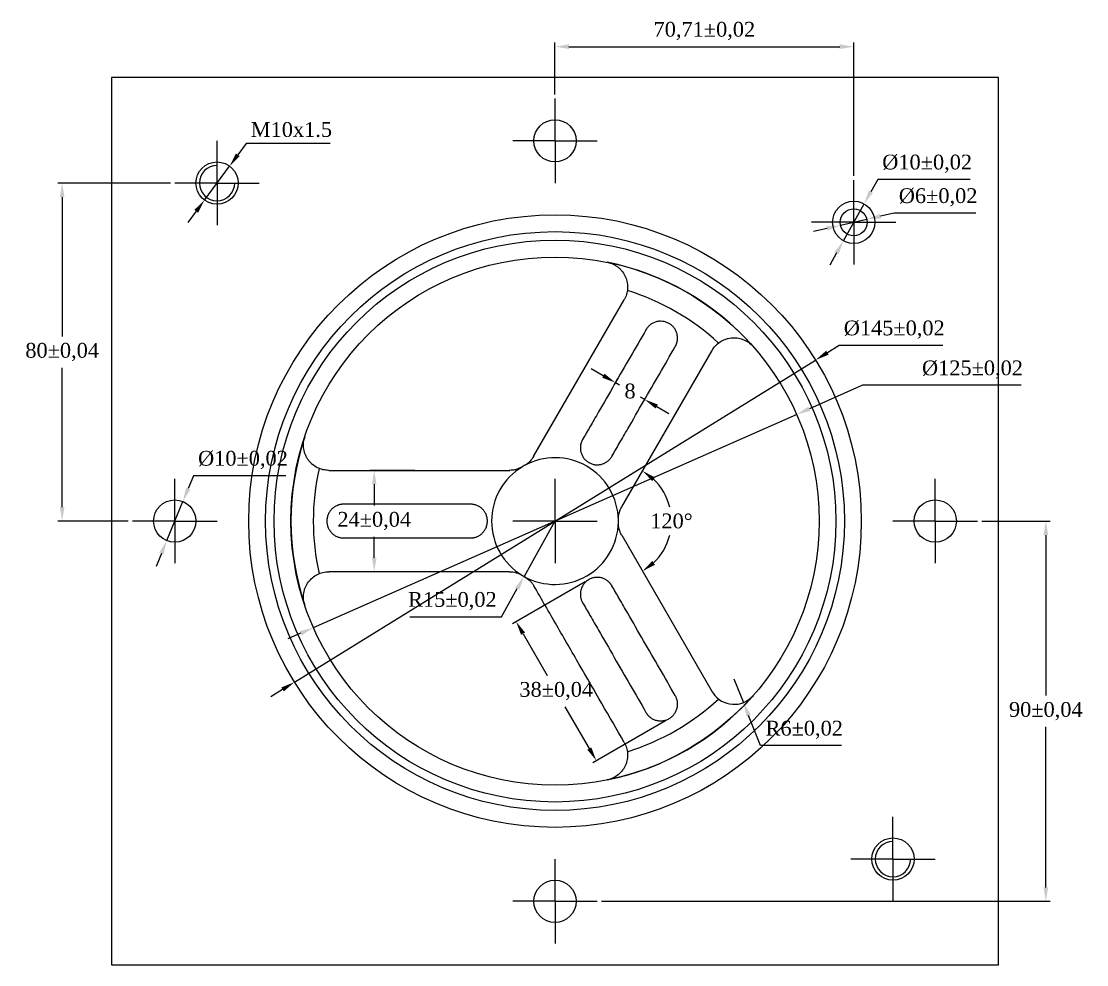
# Model space of a CAD drawing. Header units: millimetres. Extents: x -49 to 497, y -92 to 878.
# Drawn here: x 1.9 to 254, y 74.1 to 297.4 of the extents above; entities that cross this region are included whole.
import ezdxf

# ---------------------------------------------------------------- set-up
doc = ezdxf.new("R2010")
doc.units = ezdxf.units.MM
doc.header["$PDSIZE"] = -1
doc.linetypes.add('CENTERX2', pattern=[20.32, 12.7, -2.54, 2.54, -2.54])
doc.layers.add('DuongTam', color=1, linetype='Continuous')
doc.layers.add('FORMAT', color=7, linetype='Continuous')
doc.styles.get("Standard").update_dxf_attribs({"font": 'times.ttf'})
doc.dimstyles.new('ISO-25', dxfattribs={"dimtxt": 2.5, "dimasz": 2.5, "dimexe": 1.25, "dimexo": 0.625, "dimtad": 1, "dimtxsty": 'Standard', "dimcen": 2.5, "dimadec": 0, "dimazin": 0, "dimtfac": 1, "dimtmove": 0, "dimatfit": 3, "dimfxl": 1, "dimarcsym": 0})

# ---------------------------------------------------------------- blocks, each defined once
blk = doc.blocks.new('*D2')
at = {"color": 0, "lineweight": -2, "transparency": 16777216}
for p, q in [((42.61, 189.82), (41.35, 186.76)), ((64.51, 189.82), (42.61, 189.82)), ((36.28, 174.47), (40.09, 183.71)), ((35.02, 171.41), (33.76, 168.36))]:
    blk.add_line(p, q, dxfattribs=at)
at = {"color": 0, "transparency": 16777216}
for points in [[(40.84, 186.97), (41.86, 186.55), (40.09, 183.71)], [(34.51, 171.62), (35.53, 171.2), (36.28, 174.47)]]:
    blk.add_solid(points, dxfattribs=at)
at = {"layer": 'Defpoints', "color": 0, "transparency": 16777216}
for p in [(40.09, 183.71), (36.28, 174.47)]:
    blk.add_point(p, dxfattribs=at)
at = {"color": 0, "transparency": 16777216, "insert": (54.32, 193.54), "char_height": 3.5, "attachment_point": 5}
blk.add_mtext('%%C10{\\A1;%%P0,02}', dxfattribs=at)
blk = doc.blocks.new('*D3')
at = {"color": 0, "lineweight": -2, "transparency": 16777216}
for p, q in [((55.08, 268.42), (53.11, 265.77)), ((74.98, 268.42), (55.08, 268.42)), ((45.22, 255.06), (51.15, 263.11)), ((43.26, 252.41), (41.29, 249.75))]:
    blk.add_line(p, q, dxfattribs=at)
at = {"color": 0, "transparency": 16777216}
for points in [[(52.67, 266.09), (53.56, 265.44), (51.15, 263.11)], [(42.81, 252.73), (43.7, 252.08), (45.22, 255.06)]]:
    blk.add_solid(points, dxfattribs=at)
at = {"layer": 'Defpoints', "color": 0, "transparency": 16777216}
for p in [(51.15, 263.11), (45.22, 255.06)]:
    blk.add_point(p, dxfattribs=at)
at = {"color": 0, "transparency": 16777216, "insert": (65.79, 271.73), "char_height": 3.5, "attachment_point": 5}
blk.add_mtext('M10x1.5', dxfattribs=at)
blk = doc.blocks.new('*D4')
at = {"color": 0, "lineweight": -2, "transparency": 16777216}
for p, q in [((204.56, 259.93), (202.95, 257.05)), ((226.46, 259.93), (204.56, 259.93)), ((196.46, 245.43), (201.34, 254.16)), ((194.84, 242.55), (193.23, 239.67))]:
    blk.add_line(p, q, dxfattribs=at)
at = {"color": 0, "transparency": 16777216}
for points in [[(202.47, 257.31), (203.43, 256.78), (201.34, 254.16)], [(194.36, 242.82), (195.33, 242.28), (196.46, 245.43)]]:
    blk.add_solid(points, dxfattribs=at)
at = {"layer": 'Defpoints', "color": 0, "transparency": 16777216}
for p in [(201.34, 254.16), (196.46, 245.43)]:
    blk.add_point(p, dxfattribs=at)
at = {"color": 0, "transparency": 16777216, "insert": (216.27, 263.65), "char_height": 3.5, "attachment_point": 5}
blk.add_mtext('%%C10{\\A1;%%P0,02}', dxfattribs=at)
blk = doc.blocks.new('*D5')
at = {"color": 0, "lineweight": -2, "transparency": 16777216}
for p, q in [((195.79, 249.09), (202.01, 250.51)), ((208.44, 251.98), (205.23, 251.24)), ((227.77, 251.98), (208.44, 251.98)), ((192.57, 248.35), (189.35, 247.62))]:
    blk.add_line(p, q, dxfattribs=at)
at = {"color": 0, "transparency": 16777216}
for points in [[(205.1, 251.78), (205.35, 250.71), (202.01, 250.51)], [(192.44, 248.89), (192.69, 247.82), (195.79, 249.09)]]:
    blk.add_solid(points, dxfattribs=at)
at = {"layer": 'Defpoints', "color": 0, "transparency": 16777216}
for p in [(202.01, 250.51), (195.79, 249.09)]:
    blk.add_point(p, dxfattribs=at)
at = {"color": 0, "transparency": 16777216, "insert": (218.87, 255.7), "char_height": 3.5, "attachment_point": 5}
blk.add_mtext('%%C6{\\A1;%%P0,02}', dxfattribs=at)
blk = doc.blocks.new('*D6')
at = {"color": 0, "lineweight": -2, "transparency": 16777216}
for p, q in [((128.18, 179.09), (120.86, 166)), ((115.51, 156.43), (119.25, 163.11)), ((93.8, 156.43), (115.51, 156.43))]:
    blk.add_line(p, q, dxfattribs=at)
blk.add_arc((128.18, 179.09), 15, 236.9664, 241.0027, dxfattribs=at)
at = {"color": 0, "transparency": 16777216}
blk.add_solid([(118.77, 163.38), (119.73, 162.85), (120.86, 166)], dxfattribs=at)
at = {"layer": 'Defpoints', "color": 0, "transparency": 16777216}
for p in [(128.18, 179.09), (120.86, 166)]:
    blk.add_point(p, dxfattribs=at)
at = {"color": 0, "transparency": 16777216, "insert": (103.89, 160.13), "char_height": 3.5, "attachment_point": 5}
blk.add_mtext('R15{\\A1;%%P0,02}', dxfattribs=at)
blk = doc.blocks.new('*D7')
at = {"color": 0, "lineweight": -2, "transparency": 16777216}
for p, q in [((139.62, 213.5), (136.76, 215.15)), ((142.48, 211.85), (143.43, 211.3)), ((142.72, 212.27), (142.98, 212.71)), ((149.41, 207.85), (148.45, 208.4)), ((149.65, 208.27), (149.91, 208.71)), ((152.27, 206.2), (155.13, 204.55))]:
    blk.add_line(p, q, dxfattribs=at)
at = {"color": 0, "transparency": 16777216}
for points in [[(139.9, 213.98), (139.35, 213.02), (142.48, 211.85)], [(152.54, 206.67), (151.99, 205.72), (149.41, 207.85)]]:
    blk.add_solid(points, dxfattribs=at)
at = {"layer": 'Defpoints', "color": 0, "transparency": 16777216}
for p in [(142.22, 211.4), (149.15, 207.4), (149.41, 207.85)]:
    blk.add_point(p, dxfattribs=at)
at = {"color": 0, "transparency": 16777216, "insert": (145.94, 209.85), "char_height": 3.5, "attachment_point": 5}
blk.add_mtext('8', dxfattribs=at)
blk = doc.blocks.new('*D8')
at = {"color": 0, "lineweight": -2, "transparency": 16777216}
for p, q in [((135.32, 164.73), (118.1, 154.79)), ((120.62, 152.43), (126.33, 142.54)), ((136.32, 125.24), (130.61, 135.13)), ((154.32, 131.82), (137.1, 121.88))]:
    blk.add_line(p, q, dxfattribs=at)
at = {"color": 0, "transparency": 16777216}
for points in [[(121.1, 152.71), (120.14, 152.16), (118.97, 155.29)], [(136.79, 125.52), (135.84, 124.97), (137.97, 122.38)]]:
    blk.add_solid(points, dxfattribs=at)
at = {"layer": 'Defpoints', "color": 0, "transparency": 16777216}
for p in [(136.18, 165.23), (155.18, 132.32), (137.97, 122.38)]:
    blk.add_point(p, dxfattribs=at)
at = {"color": 0, "transparency": 16777216, "insert": (128.47, 138.84), "char_height": 3.5, "attachment_point": 5}
blk.add_mtext('38{\\A1;%%P0,04}', dxfattribs=at)
blk = doc.blocks.new('*D9')
at = {"color": 0, "lineweight": -2, "transparency": 16777216}
for p, q in [((200.99, 211.22), (188.39, 205.65)), ((238.49, 211.22), (200.99, 211.22)), ((71, 153.86), (185.36, 204.32)), ((67.98, 152.52), (64.96, 151.19))]:
    blk.add_line(p, q, dxfattribs=at)
at = {"color": 0, "transparency": 16777216}
for points in [[(188.16, 206.16), (188.61, 205.15), (185.36, 204.32)], [(67.76, 153.03), (68.21, 152.02), (71, 153.86)]]:
    blk.add_solid(points, dxfattribs=at)
at = {"layer": 'Defpoints', "color": 0, "transparency": 16777216}
for p in [(185.36, 204.32), (71, 153.86)]:
    blk.add_point(p, dxfattribs=at)
at = {"color": 0, "transparency": 16777216, "insert": (227, 214.94), "char_height": 3.5, "attachment_point": 5}
blk.add_mtext('%%C125{\\A1;%%P0,02}', dxfattribs=at)
blk = doc.blocks.new('*D10')
at = {"color": 0, "lineweight": -2, "transparency": 16777216}
for p, q in [((195.48, 220.67), (192.67, 218.94)), ((219.97, 220.67), (195.48, 220.67)), ((66.51, 140.97), (189.86, 217.2)), ((63.7, 139.24), (60.89, 137.5))]:
    blk.add_line(p, q, dxfattribs=at)
at = {"color": 0, "transparency": 16777216}
for points in [[(192.38, 219.41), (192.96, 218.47), (189.86, 217.2)], [(63.41, 139.71), (63.99, 138.77), (66.51, 140.97)]]:
    blk.add_solid(points, dxfattribs=at)
at = {"layer": 'Defpoints', "color": 0, "transparency": 16777216}
for p in [(189.86, 217.2), (66.51, 140.97)]:
    blk.add_point(p, dxfattribs=at)
at = {"color": 0, "transparency": 16777216, "insert": (208.48, 224.39), "char_height": 3.5, "attachment_point": 5}
blk.add_mtext('%%C145{\\A1;%%P0,02}', dxfattribs=at)
blk = doc.blocks.new('*D11')
at = {"color": 0, "lineweight": -2, "transparency": 16777216}
for p, q in [((95, 191.09), (84.39, 191.09)), ((85.39, 187.79), (85.39, 182.79)), ((85.39, 170.39), (85.39, 175.38)), ((95, 167.09), (84.39, 167.09))]:
    blk.add_line(p, q, dxfattribs=at)
at = {"color": 0, "transparency": 16777216}
for points in [[(84.84, 187.79), (85.94, 187.79), (85.39, 191.09)], [(84.84, 170.39), (85.94, 170.39), (85.39, 167.09)]]:
    blk.add_solid(points, dxfattribs=at)
at = {"layer": 'Defpoints', "color": 0, "transparency": 16777216}
for p in [(85.39, 191.09), (96, 191.09), (96, 167.09)]:
    blk.add_point(p, dxfattribs=at)
at = {"color": 0, "transparency": 16777216, "insert": (85.39, 179.09), "char_height": 3.5, "attachment_point": 5}
blk.add_mtext('24{\\A1;%%P0,04}', dxfattribs=at)
blk = doc.blocks.new('*D17')
at = {"color": 0, "lineweight": -2, "transparency": 16777216}
for p, q in [((170.55, 141.71), (172.78, 136.14)), ((176.85, 125.96), (174.01, 133.07)), ((195.99, 125.96), (176.85, 125.96))]:
    blk.add_line(p, q, dxfattribs=at)
at = {"color": 0, "transparency": 16777216}
blk.add_solid([(174.52, 133.28), (173.5, 132.87), (172.78, 136.14)], dxfattribs=at)
at = {"layer": 'Defpoints', "color": 0, "transparency": 16777216}
for p in [(170.55, 141.71), (172.78, 136.14)]:
    blk.add_point(p, dxfattribs=at)
at = {"color": 0, "transparency": 16777216, "insert": (187.18, 129.66), "char_height": 3.5, "attachment_point": 5}
blk.add_mtext('R6{\\A1;%%P0,02}', dxfattribs=at)
blk = doc.blocks.new('*D21')
at = {"color": 0, "lineweight": -2, "transparency": 16777216}
for p, q in [((128.18, 280.09), (128.18, 292.37)), ((131.49, 291.37), (195.59, 291.37)), ((198.9, 260.8), (198.9, 292.37))]:
    blk.add_line(p, q, dxfattribs=at)
at = {"color": 0, "transparency": 16777216}
for points in [[(131.49, 291.93), (131.49, 290.82), (128.18, 291.37)], [(195.59, 291.93), (195.59, 290.82), (198.9, 291.37)]]:
    blk.add_solid(points, dxfattribs=at)
at = {"layer": 'Defpoints', "color": 0, "transparency": 16777216}
for p in [(198.9, 291.37), (128.18, 279.09), (198.9, 259.8)]:
    blk.add_point(p, dxfattribs=at)
at = {"color": 0, "transparency": 16777216, "insert": (163.54, 295.08), "char_height": 3.5, "attachment_point": 5}
blk.add_mtext('70,71{\\A1;%%P0,02} ', dxfattribs=at)
blk = doc.blocks.new('*D22')
at = {"color": 0, "lineweight": -2, "transparency": 16777216}
for p, q in [((229.18, 179.09), (245.36, 179.09)), ((244.36, 175.79), (244.36, 137.79)), ((244.36, 92.39), (244.36, 130.38)), ((139.18, 89.09), (245.36, 89.09))]:
    blk.add_line(p, q, dxfattribs=at)
at = {"color": 0, "transparency": 16777216}
for points in [[(243.81, 175.79), (244.91, 175.79), (244.36, 179.09)], [(243.81, 92.39), (244.91, 92.39), (244.36, 89.09)]]:
    blk.add_solid(points, dxfattribs=at)
at = {"layer": 'Defpoints', "color": 0, "transparency": 16777216}
for p in [(228.18, 179.09), (138.18, 89.09), (244.36, 89.09)]:
    blk.add_point(p, dxfattribs=at)
at = {"color": 0, "transparency": 16777216, "insert": (244.36, 134.09), "char_height": 3.5, "attachment_point": 5}
blk.add_mtext('90{\\A1;%%P0,04}', dxfattribs=at)
blk = doc.blocks.new('*D23')
at = {"color": 0, "lineweight": -2, "transparency": 16777216}
for p, q in [((37.18, 259.09), (10.53, 259.09)), ((11.53, 255.79), (11.53, 222.79)), ((11.53, 182.39), (11.53, 215.38)), ((27.18, 179.09), (10.53, 179.09))]:
    blk.add_line(p, q, dxfattribs=at)
at = {"color": 0, "transparency": 16777216}
for points in [[(10.98, 255.79), (12.08, 255.79), (11.53, 259.09)], [(10.98, 182.39), (12.08, 182.39), (11.53, 179.09)]]:
    blk.add_solid(points, dxfattribs=at)
at = {"layer": 'Defpoints', "color": 0, "transparency": 16777216}
for p in [(38.18, 259.09), (11.53, 179.09), (28.18, 179.09)]:
    blk.add_point(p, dxfattribs=at)
at = {"color": 0, "transparency": 16777216, "insert": (11.53, 219.09), "char_height": 3.5, "attachment_point": 5}
blk.add_mtext('80{\\A1;%%P0,04}', dxfattribs=at)
blk = doc.blocks.new('*D24')
at = {"color": 0, "lineweight": -2, "transparency": 16777216}
for start, end in [(13.9484, 46.1649), (313.8351, 346.0516)]:
    blk.add_arc((142.04, 179.09), 13.71, start, end, dxfattribs=at)
at = {"color": 0, "transparency": 16777216}
for points in [[(151.2, 188.54), (151.87, 189.42), (148.9, 190.96)], [(151.87, 168.76), (151.2, 169.64), (148.9, 167.22)]]:
    blk.add_solid(points, dxfattribs=at)
at = {"layer": 'Defpoints', "color": 0, "transparency": 16777216}
for p in [(165.36, 219.47), (143.99, 182.46), (143.99, 175.72), (154.92, 174.4), (165.36, 138.71)]:
    blk.add_point(p, dxfattribs=at)
at = {"color": 0, "transparency": 16777216, "insert": (155.75, 179.09), "char_height": 3.5, "attachment_point": 5}
blk.add_mtext('120%%D', dxfattribs=at)

msp = doc.modelspace()

# ---------------------------------------------------------------- linework, layer by layer
at = {"color": 7, "linetype": 'Continuous', "lineweight": 25}
for p, q in [((23.185, 284.088), (23.185, 74.088)), ((233.185, 284.088), (23.185, 284.088)), ((233.185, 74.088), (233.185, 284.088)), ((23.185, 74.088), (233.185, 74.088))]:
    msp.add_line(p, q, dxfattribs=at)
for p, q in [((123.15, 194.56), (144.571, 231.469)), ((143.986, 182.456), (165.355, 219.469)), ((74.629, 191.088), (117.524, 191.088)), ((143.986, 175.721), (165.355, 138.707)), ((165.355, 138.707), (165.591, 138.331))]:
    msp.add_line(p, q)
for centre, radius in [((128.185, 269.088), 5), ((48.185, 259.088), 5), ((198.896, 249.799), 5), ((198.896, 249.799), 3.19), ((128.185, 179.088), 72.5), ((128.185, 179.088), 68.5), ((128.185, 179.088), 66.5), ((38.185, 179.088), 5), ((218.185, 179.088), 5), ((208.185, 99.088), 5), ((128.185, 89.088), 5)]:
    msp.add_circle(centre, radius, dxfattribs=at)
msp.add_circle((128.185, 179.088), 62.5)
for radius, start, end in [(62.5, 41.42268, 78.57732), (57.223, 47.4273, 72.5727), (62.5, 161.42268, 198.57732), (15, 121.00272, 238.99728), (15, 1.00272, 118.99728), (57.223, 167.4273, 192.5727), (15, 241.00272, 358.99728), (62.5, 281.42268, 318.57732), (57.223, 287.4273, 312.5727)]:
    msp.add_arc((128.185, 179.088), radius, start, end, dxfattribs=at)
msp.add_arc((170.551, 141.707), 6, 214.24555, 318.57598)
for points, knots in [([(140.563, 240.35), (141.046, 240.253), (141.506, 240.099), (142.165, 239.786), (142.38, 239.667), (142.792, 239.407), (142.987, 239.265), (143.359, 238.961), (143.536, 238.798), (143.87, 238.45), (144.027, 238.265), (144.457, 237.693), (144.695, 237.283), (145.072, 236.41), (145.205, 235.96), (145.365, 235.042), (145.391, 234.569), (145.336, 233.647), (145.255, 233.191), (144.988, 232.299), (144.804, 231.874), (144.571, 231.469)], [0, 0, 0, 0, 0.125, 0.125, 0.1875, 0.1875, 0.25, 0.25, 0.3125, 0.3125, 0.375, 0.375, 0.5, 0.5, 0.625, 0.625, 0.75, 0.75, 0.875, 0.875, 1, 1, 1, 1]), ([(156.649, 220.389), (156.68, 220.445), (156.742, 220.556), (156.826, 220.728), (156.901, 220.903), (156.967, 221.082), (157.026, 221.264), (157.075, 221.45), (157.116, 221.64), (157.179, 222.021), (157.206, 222.606), (157.085, 223.384), (156.816, 224.132), (156.398, 224.816), (155.851, 225.409), (155.193, 225.879), (154.456, 226.212), (153.67, 226.386), (152.87, 226.405), (152.09, 226.263), (151.359, 225.978), (150.812, 225.627), (150.422, 225.291), (150.157, 225.013), (149.92, 224.714), (149.787, 224.498), (149.721, 224.389)], [0, 0, 0, 0, 0.015665, 0.0312657, 0.0468339, 0.0624018, 0.0780028, 0.0936703, 0.1094381, 0.1253397, 0.1879563, 0.250449, 0.313233, 0.3755694, 0.4381391, 0.5004746, 0.5627579, 0.6252779, 0.687454, 0.7500752, 0.8124368, 0.8749202, 0.9065232, 0.937727, 0.968799, 1, 1, 1, 1]), ([(149.721, 224.389), (148.471, 222.225), (145.973, 217.897), (142.223, 211.404), (139.051, 205.908), (136.549, 201.577), (135.299, 199.41), (134.721, 198.409)], [0, 0, 0, 0, 0.2500002, 0.5000005, 0.7500009, 0.8845329, 1, 1, 1, 1]), ([(165.355, 219.469), (165.589, 219.874), (165.865, 220.244), (166.496, 220.915), (166.856, 221.219), (167.628, 221.729), (168.041, 221.939), (168.703, 222.182), (168.929, 222.25), (169.384, 222.359), (169.615, 222.4), (170.082, 222.455), (170.318, 222.469), (170.796, 222.469), (171.036, 222.454), (171.745, 222.368), (172.21, 222.256), (173.122, 221.912), (173.552, 221.687), (174.352, 221.137), (174.724, 220.808), (175.051, 220.439)], [0, 0, 0, 0, 0.125, 0.125, 0.25, 0.25, 0.375, 0.375, 0.4375, 0.4375, 0.5, 0.5, 0.5625, 0.5625, 0.625, 0.625, 0.75, 0.75, 0.875, 0.875, 1, 1, 1, 1]), ([(141.649, 194.409), (142.227, 195.409), (143.479, 197.576), (145.979, 201.909), (149.152, 207.403), (152.901, 213.897), (155.4, 218.225), (156.649, 220.389)], [0, 0, 0, 0, 0.1154644, 0.2499928, 0.4999922, 0.7499951, 1, 1, 1, 1]), ([(74.629, 191.088), (74.161, 191.088), (73.703, 191.142), (72.806, 191.353), (72.363, 191.513), (71.536, 191.926), (71.147, 192.179), (70.606, 192.631), (70.434, 192.792), (70.111, 193.132), (69.961, 193.311), (69.68, 193.688), (69.549, 193.886), (69.311, 194.3), (69.203, 194.515), (68.923, 195.173), (68.788, 195.631), (68.63, 196.592), (68.609, 197.078), (68.686, 198.045), (68.784, 198.532), (68.942, 199)], [0, 0, 0, 0, 0.125, 0.125, 0.25, 0.25, 0.375, 0.375, 0.4375, 0.4375, 0.5, 0.5, 0.5625, 0.5625, 0.625, 0.625, 0.75, 0.75, 0.875, 0.875, 1, 1, 1, 1]), ([(134.721, 198.409), (134.688, 198.35), (134.623, 198.234), (134.538, 198.056), (134.462, 197.877), (134.395, 197.696), (134.339, 197.514), (134.291, 197.331), (134.252, 197.147), (134.19, 196.765), (134.165, 196.185), (134.285, 195.413), (134.552, 194.674), (134.966, 193.989), (135.516, 193.393), (136.178, 192.917), (136.921, 192.585), (137.711, 192.41), (138.509, 192.396), (139.279, 192.536), (140.005, 192.817), (140.547, 193.163), (140.936, 193.496), (141.2, 193.77), (141.443, 194.073), (141.58, 194.296), (141.649, 194.409)], [0, 0, 0, 0, 0.0163186, 0.0323827, 0.0482273, 0.0638869, 0.079395, 0.0947842, 0.1100862, 0.125331, 0.1891952, 0.2504507, 0.3129912, 0.3756556, 0.4380412, 0.5005724, 0.5631341, 0.6253174, 0.6879153, 0.7500766, 0.8112086, 0.8749397, 0.9054226, 0.9362544, 0.9676901, 1, 1, 1, 1]), ([(123.15, 194.56), (122.933, 193.991), (122.607, 193.568), (122.028, 192.996), (121.82, 192.817), (121.383, 192.49), (121.154, 192.341), (120.913, 192.208)], [0, 0, 0, 0, 0.5, 0.5, 0.75, 0.75, 1, 1, 1, 1]), ([(120.459, 191.945), (119.987, 191.662), (119.489, 191.449), (118.705, 191.233), (118.437, 191.178), (117.904, 191.106), (117.636, 191.088), (117.368, 191.088)], [0, 0, 0, 0, 0.5, 0.5, 0.75, 0.75, 1, 1, 1, 1]), ([(78.185, 183.088), (78.121, 183.087), (77.994, 183.086), (77.804, 183.072), (77.614, 183.049), (77.426, 183.018), (77.239, 182.977), (77.054, 182.927), (76.869, 182.867), (76.507, 182.731), (75.986, 182.462), (75.373, 181.968), (74.86, 181.362), (74.477, 180.657), (74.237, 179.888), (74.159, 179.082), (74.239, 178.278), (74.481, 177.51), (74.865, 176.808), (75.378, 176.204), (75.99, 175.712), (76.568, 175.414), (77.053, 175.245), (77.427, 175.154), (77.804, 175.098), (78.058, 175.091), (78.185, 175.088)], [0, 0, 0, 0, 0.015665, 0.03126572, 0.04683382, 0.06240179, 0.07800276, 0.09367026, 0.10943799, 0.12533963, 0.18795627, 0.25044906, 0.31323298, 0.37556932, 0.43813891, 0.50047436, 0.56275771, 0.62527774, 0.68745389, 0.75007506, 0.81243674, 0.87492015, 0.90652311, 0.93772698, 0.96879901, 1, 1, 1, 1]), ([(108.185, 183.088), (107.029, 183.088), (104.527, 183.089), (99.525, 183.088), (93.18, 183.088), (85.682, 183.088), (80.684, 183.088), (78.185, 183.088)], [0, 0, 0, 0, 0.1154643, 0.2499926, 0.499992, 0.749995, 1, 1, 1, 1]), ([(108.185, 175.088), (108.252, 175.089), (108.385, 175.091), (108.582, 175.106), (108.775, 175.13), (108.965, 175.163), (109.151, 175.204), (109.333, 175.255), (109.512, 175.313), (109.874, 175.45), (110.389, 175.719), (110.997, 176.209), (111.504, 176.809), (111.89, 177.511), (112.131, 178.284), (112.213, 179.096), (112.128, 179.906), (111.885, 180.677), (111.498, 181.375), (110.992, 181.972), (110.385, 182.46), (109.815, 182.756), (109.331, 182.927), (108.962, 183.018), (108.579, 183.077), (108.317, 183.084), (108.185, 183.088)], [0, 0, 0, 0, 0.0163186, 0.0323827, 0.0482273, 0.0638868, 0.0793949, 0.0947841, 0.1100861, 0.1253309, 0.1891951, 0.2504507, 0.312991, 0.3756555, 0.4380411, 0.5005722, 0.563134, 0.6253172, 0.6879152, 0.7500765, 0.8112085, 0.8749396, 0.9054225, 0.9362543, 0.96769, 1, 1, 1, 1]), ([(143.183, 179.351), (143.173, 179.901), (143.238, 180.438), (143.442, 181.226), (143.529, 181.485), (143.733, 181.983), (143.852, 182.223), (143.986, 182.456)], [0, 0, 0, 0, 0.5, 0.5, 0.75, 0.75, 1, 1, 1, 1]), ([(143.986, 175.721), (143.717, 176.185), (143.514, 176.679), (143.308, 177.466), (143.257, 177.736), (143.192, 178.278), (143.178, 178.55), (143.183, 178.826)], [0, 0, 0, 0, 0.5, 0.5, 0.75, 0.75, 1, 1, 1, 1]), ([(78.185, 175.088), (80.684, 175.088), (85.682, 175.088), (93.18, 175.088), (99.525, 175.089), (104.527, 175.087), (107.029, 175.088), (108.185, 175.088)], [0, 0, 0, 0, 0.2499998, 0.4999995, 0.7499994, 0.8845322, 1, 1, 1, 1]), ([(68.942, 159.177), (68.785, 159.644), (68.688, 160.119), (68.629, 160.846), (68.624, 161.092), (68.644, 161.578), (68.669, 161.819), (68.746, 162.293), (68.799, 162.527), (68.933, 162.99), (69.015, 163.219), (69.296, 163.878), (69.531, 164.288), (70.1, 165.052), (70.423, 165.392), (71.138, 165.99), (71.534, 166.249), (72.36, 166.662), (72.795, 166.82), (73.701, 167.034), (74.161, 167.088), (74.629, 167.088)], [0, 0, 0, 0, 0.125, 0.125, 0.1875, 0.1875, 0.25, 0.25, 0.3125, 0.3125, 0.375, 0.375, 0.5, 0.5, 0.625, 0.625, 0.75, 0.75, 0.875, 0.875, 1, 1, 1, 1]), ([(117.368, 167.088), (115.55, 167.088), (113.745, 167.088), (110.15, 167.088), (108.36, 167.088), (103.002, 167.088), (99.445, 167.088), (88.788, 167.088), (81.708, 167.088), (74.629, 167.088)], [0, 0, 0, 0, 0.125, 0.125, 0.25, 0.25, 0.5, 0.5, 1, 1, 1, 1]), ([(117.368, 167.088), (117.905, 167.088), (118.434, 167.018), (119.219, 166.802), (119.478, 166.711), (119.98, 166.497), (120.223, 166.373), (120.459, 166.231)], [0, 0, 0, 0, 0.5, 0.5, 0.75, 0.75, 1, 1, 1, 1]), ([(120.913, 165.968), (121.395, 165.702), (121.828, 165.377), (122.408, 164.806), (122.589, 164.601), (122.918, 164.176), (123.067, 163.953), (123.201, 163.721)], [0, 0, 0, 0, 0.5, 0.5, 0.75, 0.75, 1, 1, 1, 1]), ([(141.649, 163.768), (141.615, 163.825), (141.547, 163.939), (141.435, 164.102), (141.318, 164.258), (141.195, 164.406), (141.066, 164.546), (140.931, 164.679), (140.791, 164.804), (140.491, 165.049), (140.001, 165.361), (139.272, 165.643), (138.499, 165.782), (137.699, 165.765), (136.908, 165.587), (136.165, 165.252), (135.505, 164.774), (134.959, 164.177), (134.548, 163.494), (134.284, 162.757), (134.165, 161.987), (134.193, 161.345), (134.287, 160.841), (134.393, 160.476), (134.533, 160.114), (134.658, 159.884), (134.721, 159.768)], [0, 0, 0, 0, 0.0163186, 0.0323827, 0.0482273, 0.0638868, 0.0793949, 0.0947841, 0.1100861, 0.1253309, 0.1891951, 0.2504507, 0.312991, 0.3756555, 0.4380411, 0.5005723, 0.563134, 0.6253172, 0.6879152, 0.7500765, 0.8112085, 0.8749396, 0.9054225, 0.9362543, 0.96769, 1, 1, 1, 1]), ([(144.571, 126.707), (141.032, 132.837), (137.491, 138.97), (132.163, 148.198), (130.384, 151.279), (127.705, 155.919), (126.81, 157.469), (125.013, 160.582), (124.11, 162.146), (123.201, 163.721)], [0, 0, 0, 0, 0.5, 0.5, 0.75, 0.75, 0.875, 0.875, 1, 1, 1, 1]), ([(156.649, 137.787), (155.4, 139.951), (152.901, 144.279), (149.152, 150.773), (145.979, 156.267), (143.479, 160.6), (142.227, 162.767), (141.649, 163.768)], [0, 0, 0, 0, 0.2500002, 0.5000005, 0.7500009, 0.8845329, 1, 1, 1, 1]), ([(134.721, 159.768), (135.298, 158.767), (136.549, 156.599), (139.051, 152.268), (142.223, 146.773), (145.973, 140.279), (148.471, 135.951), (149.721, 133.787)], [0, 0, 0, 0, 0.1154644, 0.2499928, 0.4999922, 0.7499951, 1, 1, 1, 1]), ([(149.721, 133.787), (149.753, 133.732), (149.819, 133.623), (149.926, 133.465), (150.04, 133.312), (150.161, 133.165), (150.29, 133.023), (150.426, 132.888), (150.57, 132.758), (150.869, 132.512), (151.363, 132.196), (152.097, 131.912), (152.878, 131.771), (153.68, 131.791), (154.467, 131.968), (155.203, 132.303), (155.86, 132.775), (156.404, 133.368), (156.82, 134.052), (157.087, 134.798), (157.206, 135.574), (157.175, 136.223), (157.079, 136.728), (156.971, 137.097), (156.831, 137.452), (156.71, 137.675), (156.649, 137.787)], [0, 0, 0, 0, 0.015665, 0.0312657, 0.0468338, 0.0624018, 0.0780027, 0.0936702, 0.109438, 0.1253396, 0.1879562, 0.250449, 0.313233, 0.3755693, 0.4381389, 0.5004744, 0.5627577, 0.6252778, 0.6874539, 0.7500751, 0.8124367, 0.8749202, 0.9065231, 0.937727, 0.968799, 1, 1, 1, 1]), ([(144.571, 126.707), (144.805, 126.302), (144.987, 125.878), (145.253, 124.996), (145.335, 124.532), (145.392, 123.609), (145.367, 123.147), (145.246, 122.451), (145.192, 122.222), (145.059, 121.773), (144.979, 121.553), (144.794, 121.121), (144.688, 120.91), (144.448, 120.496), (144.316, 120.295), (143.886, 119.724), (143.557, 119.377), (142.804, 118.76), (142.394, 118.499), (141.517, 118.082), (141.046, 117.924), (140.563, 117.826)], [0, 0, 0, 0, 0.125, 0.125, 0.25, 0.25, 0.375, 0.375, 0.4375, 0.4375, 0.5, 0.5, 0.5625, 0.5625, 0.625, 0.625, 0.75, 0.75, 0.875, 0.875, 1, 1, 1, 1])]:
    msp.add_open_spline(points, degree=3, knots=knots, dxfattribs=at)
for points in [[(120.913, 192.208), (120.76, 192.123), (120.609, 192.035), (120.459, 191.945)], [(143.185, 179.088), (143.185, 179.176), (143.184, 179.263), (143.183, 179.351)], [(143.183, 178.826), (143.184, 178.913), (143.185, 179.001), (143.185, 179.088)], [(120.459, 166.231), (120.609, 166.141), (120.76, 166.053), (120.913, 165.968)]]:
    msp.add_open_spline(points, degree=3, dxfattribs=at)
at = {"layer": 'DuongTam', "linetype": 'CENTERX2'}
for p, q in [((128.185, 269.088), (128.185, 279.088)), ((48.185, 259.088), (48.185, 269.088)), ((128.185, 269.088), (118.185, 269.088)), ((128.185, 269.088), (138.185, 269.088)), ((128.185, 269.088), (128.185, 259.088)), ((198.896, 249.799), (198.896, 259.799)), ((48.185, 259.088), (38.185, 259.088)), ((48.185, 259.088), (58.185, 259.088)), ((48.185, 259.088), (48.185, 249.088)), ((198.896, 249.799), (188.896, 249.799)), ((198.896, 249.799), (208.896, 249.799)), ((198.896, 249.799), (198.896, 239.799)), ((38.185, 179.088), (38.185, 189.088)), ((128.185, 179.088), (128.185, 189.088)), ((218.185, 179.088), (218.185, 189.088)), ((38.185, 179.088), (28.185, 179.088)), ((38.185, 179.088), (48.185, 179.088)), ((38.185, 179.088), (38.185, 169.088)), ((128.185, 179.088), (118.185, 179.088)), ((128.185, 179.088), (138.185, 179.088)), ((128.185, 179.088), (128.185, 169.088)), ((218.185, 179.088), (208.185, 179.088)), ((218.185, 179.088), (228.185, 179.088)), ((218.185, 179.088), (218.185, 169.088)), ((208.185, 99.088), (208.185, 109.088)), ((128.185, 89.088), (128.185, 99.088)), ((208.185, 99.088), (198.185, 99.088)), ((208.185, 99.088), (218.185, 99.088)), ((208.185, 99.088), (208.185, 89.088)), ((128.185, 89.088), (118.185, 89.088)), ((128.185, 89.088), (138.185, 89.088)), ((128.185, 89.088), (128.185, 79.088))]:
    msp.add_line(p, q, dxfattribs=at)
at = {"layer": 'FORMAT'}
for centre in [(48.185, 259.088), (208.185, 99.088)]:
    msp.add_arc(centre, 4.188, 90, 0, dxfattribs=at)

# ---------------------------------------------------------------- dimensions: what is measured, and where the dimension line sits
dim = msp.add_linear_dim(base=(198.896, 291.375), p1=(128.185, 279.088), p2=(198.896, 259.799), text='<>{\\A1;%%P0,02} ', dimstyle='ISO-25', override={"dimtxt": 3.5, "dimasz": 3.302, "dimexe": 1, "dimexo": 1, "dimgap": 1.524, "dimtih": 1, "dimtoh": 1, "dimzin": 0, "dimadec": 2, "dimtzin": 0})
dim.commit()
dim.dimension.update_dxf_attribs({"geometry": '*D21', "text_midpoint": (163.54, 295.079)})
for p1, p2, text, picture, middle in [((45.216, 255.065), (51.154, 263.111), 'M10x1.5', '*D3', (65.79, 271.734)), ((196.456, 245.434), (201.335, 254.163), '%%C10{\\A1;%%P0,02}', '*D4', (216.272, 263.648)), ((195.785, 249.089), (202.006, 250.509), '%%C6{\\A1;%%P0,02}', '*D5', (218.867, 255.698)), ((66.512, 140.974), (189.858, 217.202), '%%C145{\\A1;%%P0,02}', '*D10', (208.483, 224.394)), ((36.28, 174.465), (40.09, 183.711), '%%C10{\\A1;%%P0,02}', '*D2', (54.321, 193.537))]:
    dim = msp.add_diameter_dim_2p(p1=p1, p2=p2, text=text, dimstyle='ISO-25', override={"dimtxt": 3.5, "dimasz": 3.302, "dimexe": 1, "dimexo": 1, "dimgap": 1.524, "dimtih": 1, "dimtoh": 1, "dimzin": 0, "dimadec": 2, "dimtzin": 0})
    dim.commit()
    dim.dimension.update_dxf_attribs({"geometry": picture, "text_midpoint": middle})
for base, p1, p2, text, picture, middle in [((11.534, 179.088), (38.185, 259.088), (28.185, 179.088), '80{\\A1;%%P0,04}', '*D23', (11.534, 219.088)), ((244.359, 89.088), (228.185, 179.088), (138.185, 89.088), '90{\\A1;%%P0,04}', '*D22', (244.359, 134.088))]:
    dim = msp.add_linear_dim(base=base, p1=p1, p2=p2, angle=90, text=text, dimstyle='ISO-25', override={"dimtxt": 3.5, "dimasz": 3.302, "dimexe": 1, "dimexo": 1, "dimgap": 1.524, "dimtih": 1, "dimtoh": 1, "dimzin": 0, "dimadec": 2, "dimtzin": 0})
    dim.commit()
    dim.dimension.update_dxf_attribs({"geometry": picture, "text_midpoint": middle})
dim = msp.add_angular_dim_2l(base=(154.923, 174.4), line1=((143.986, 175.721), (165.355, 138.707)), line2=((143.986, 182.456), (165.355, 219.469)), text='120%%D', dimstyle='ISO-25', override={"dimtxt": 3.5, "dimasz": 3.302, "dimexe": 1, "dimexo": 1, "dimgap": 1.524, "dimtih": 1, "dimtoh": 1, "dimzin": 0, "dimadec": 2, "dimtzin": 0})
dim.commit()
dim.dimension.update_dxf_attribs({"geometry": '*D24', "text_midpoint": (155.749, 179.088)})
dim = msp.add_diameter_dim_2p(p1=(71.005, 153.855), p2=(185.365, 204.321), text='%%C125{\\A1;%%P0,02}', dimstyle='ISO-25', override={"dimtxt": 3.5, "dimasz": 3.302, "dimexe": 1, "dimexo": 1, "dimgap": 1.524, "dimtih": 1, "dimtoh": 1, "dimzin": 0, "dimadec": 2, "dimtzin": 0})
dim.commit()
dim.dimension.update_dxf_attribs({"geometry": '*D9', "text_midpoint": (227.004, 211.216), "dimtype": 163})
for p1, p2, distance, text, picture, middle in [((142.221, 211.399), (149.149, 207.399), 0.519, '8', '*D7', (145.944, 209.848)), ((95.999, 167.088), (95.999, 191.088), 10.606, '24{\\A1;%%P0,04}', '*D11', (85.392, 179.088)), ((136.185, 165.232), (155.185, 132.323), -19.88, '38{\\A1;%%P0,04}', '*D8', (128.469, 138.837))]:
    dim = msp.add_aligned_dim(p1=p1, p2=p2, distance=distance, text=text, dimstyle='ISO-25', override={"dimtxt": 3.5, "dimasz": 3.302, "dimexe": 1, "dimexo": 1, "dimgap": 1.524, "dimtih": 1, "dimtoh": 1, "dimzin": 0, "dimadec": 2, "dimtzin": 0})
    dim.commit()
    dim.dimension.update_dxf_attribs({"geometry": picture, "text_midpoint": middle})
for center, mpoint, text, picture, middle in [((128.185, 179.088), (120.864, 165.996), 'R15{\\A1;%%P0,02}', '*D6', (103.892, 160.13)), ((170.551, 141.707), (172.78, 136.137), 'R6{\\A1;%%P0,02}', '*D17', (187.181, 129.661))]:
    dim = msp.add_radius_dim(center=center, mpoint=mpoint, text=text, dimstyle='ISO-25', override={"dimtxt": 3.5, "dimasz": 3.302, "dimexe": 1, "dimexo": 1, "dimgap": 1.524, "dimtih": 1, "dimtoh": 1, "dimzin": 0, "dimadec": 2, "dimtzin": 0})
    dim.commit()
    dim.dimension.update_dxf_attribs({"geometry": picture, "text_midpoint": middle})

doc.saveas('drawing.dxf')
